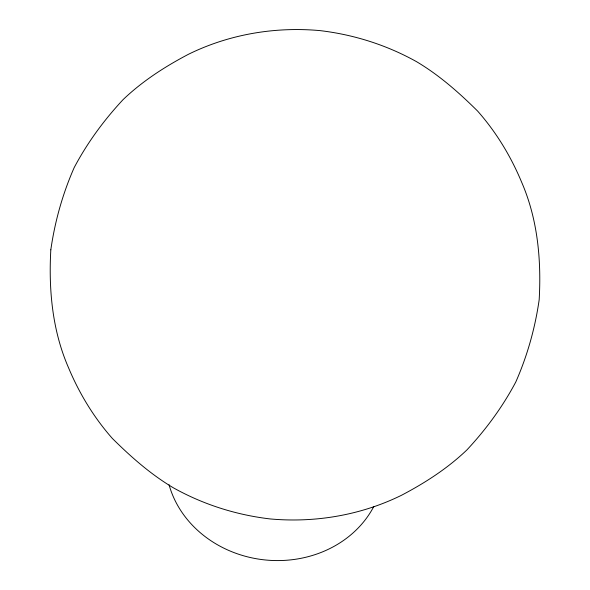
<?xml version="1.0" encoding="UTF-8"?>
<svg xmlns="http://www.w3.org/2000/svg" width="590" height="590" viewBox="0 0 590 590"><rect width="100%" height="100%" fill="white"/><g stroke="black" fill="none" stroke-linecap="round" stroke-linejoin="round"><path stroke-width="0.89" d="M373.787 506.508A109.091 96.583 6.1 0 1 264.6 559.895A109.091 96.583 6.1 0 1 169.05 484.744M50.821 249.813C48.564 289.742 52.333 330.525 68.433 367.511C79.222 393.36 93.817 417.44 112.373 438.459C131.039 456.97 150.723 474.345 173.408 487.834C203.255 504.494 236.125 514.923 270.058 518.927C315.104 523.013 360.999 515.225 401.65 495.202C425.22 482.797 447.626 468.364 466.933 449.897C486.072 429.365 502.658 406.768 515.815 381.944C527.357 355.682 535.115 328.106 539.179 299.72C541.436 259.792 537.667 219.008 521.567 182.022C510.778 156.173 496.183 132.101 477.627 111.082C458.961 92.564 439.277 75.195 416.592 61.699C386.745 45.039 353.875 34.611 319.942 30.606C274.896 26.521 229.001 34.309 188.35 54.332C164.78 66.736 142.374 81.169 123.067 99.636C103.928 120.168 87.342 142.765 74.185 167.59C62.636 193.852 54.885 221.427 50.821 249.813"/></g></svg>
